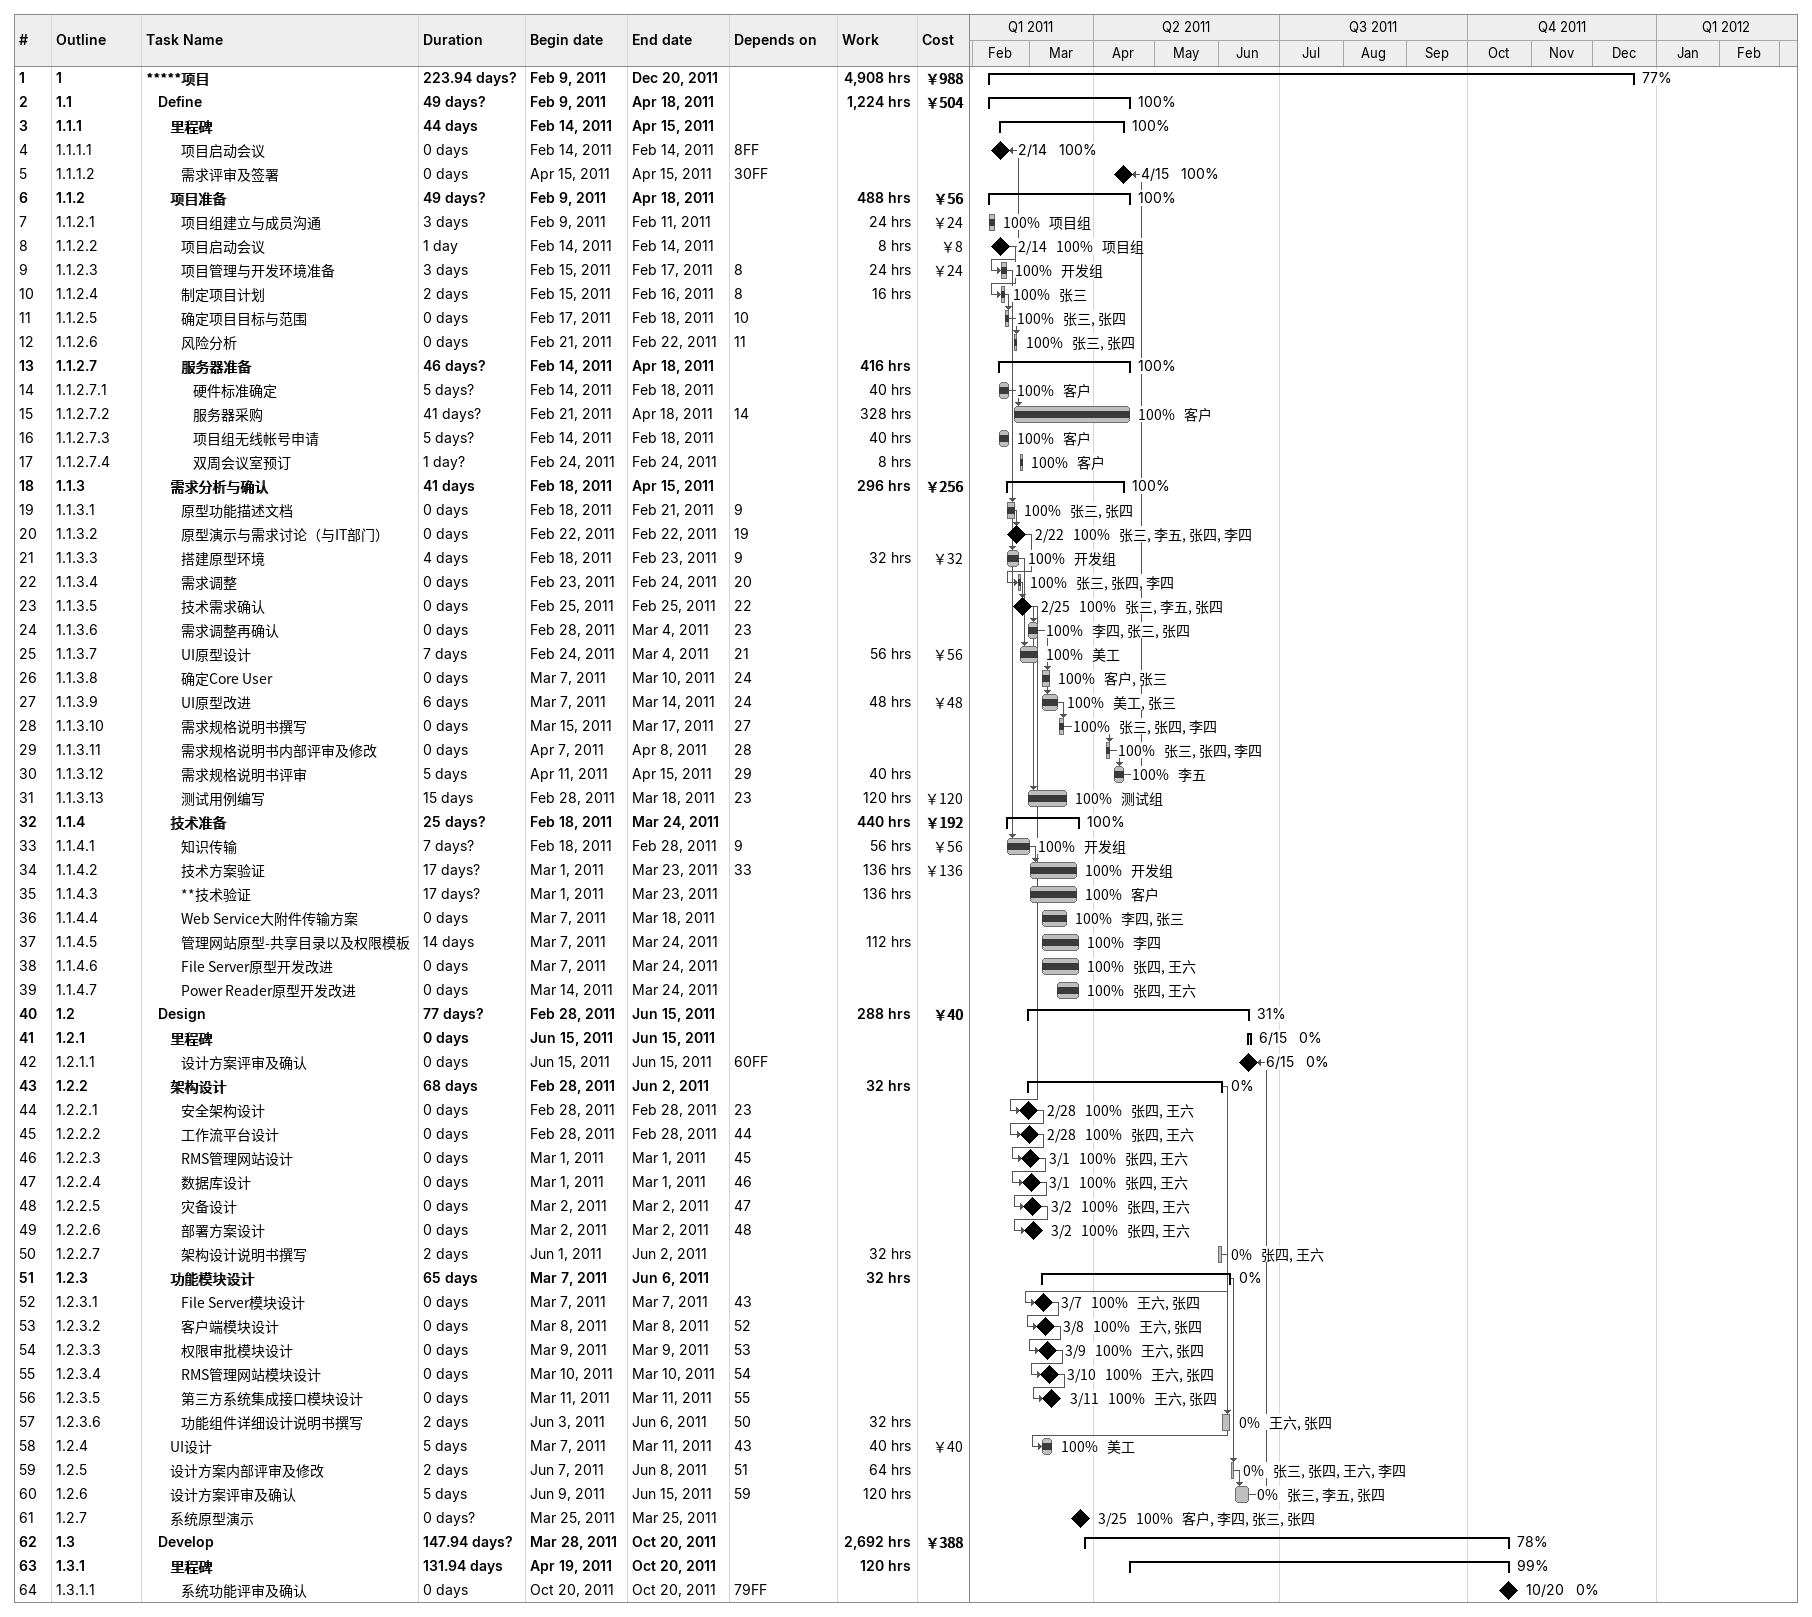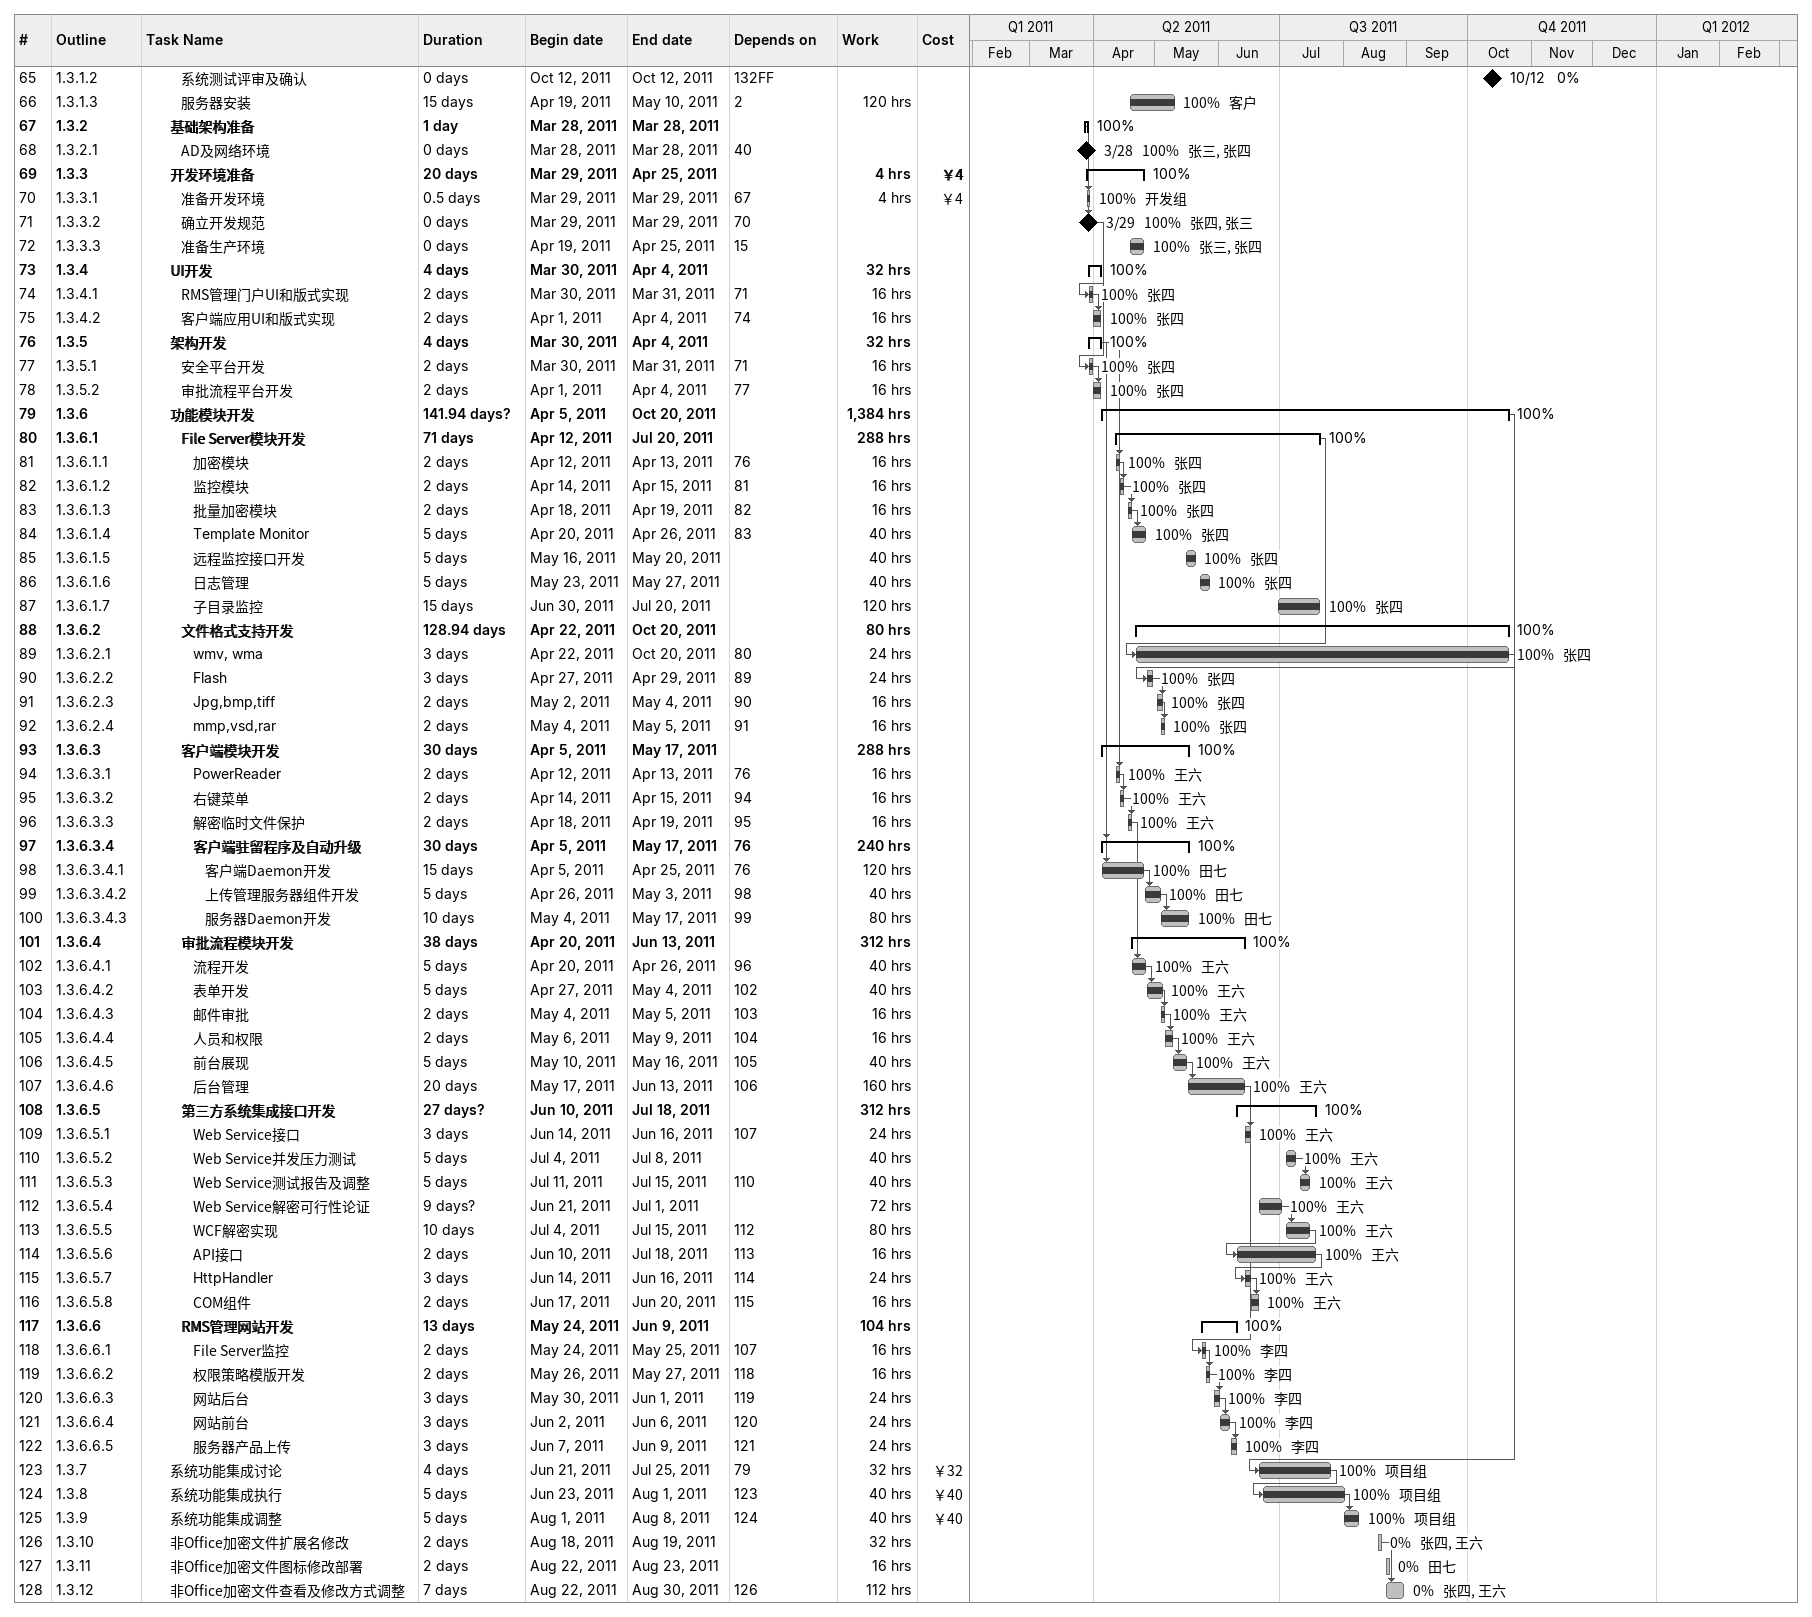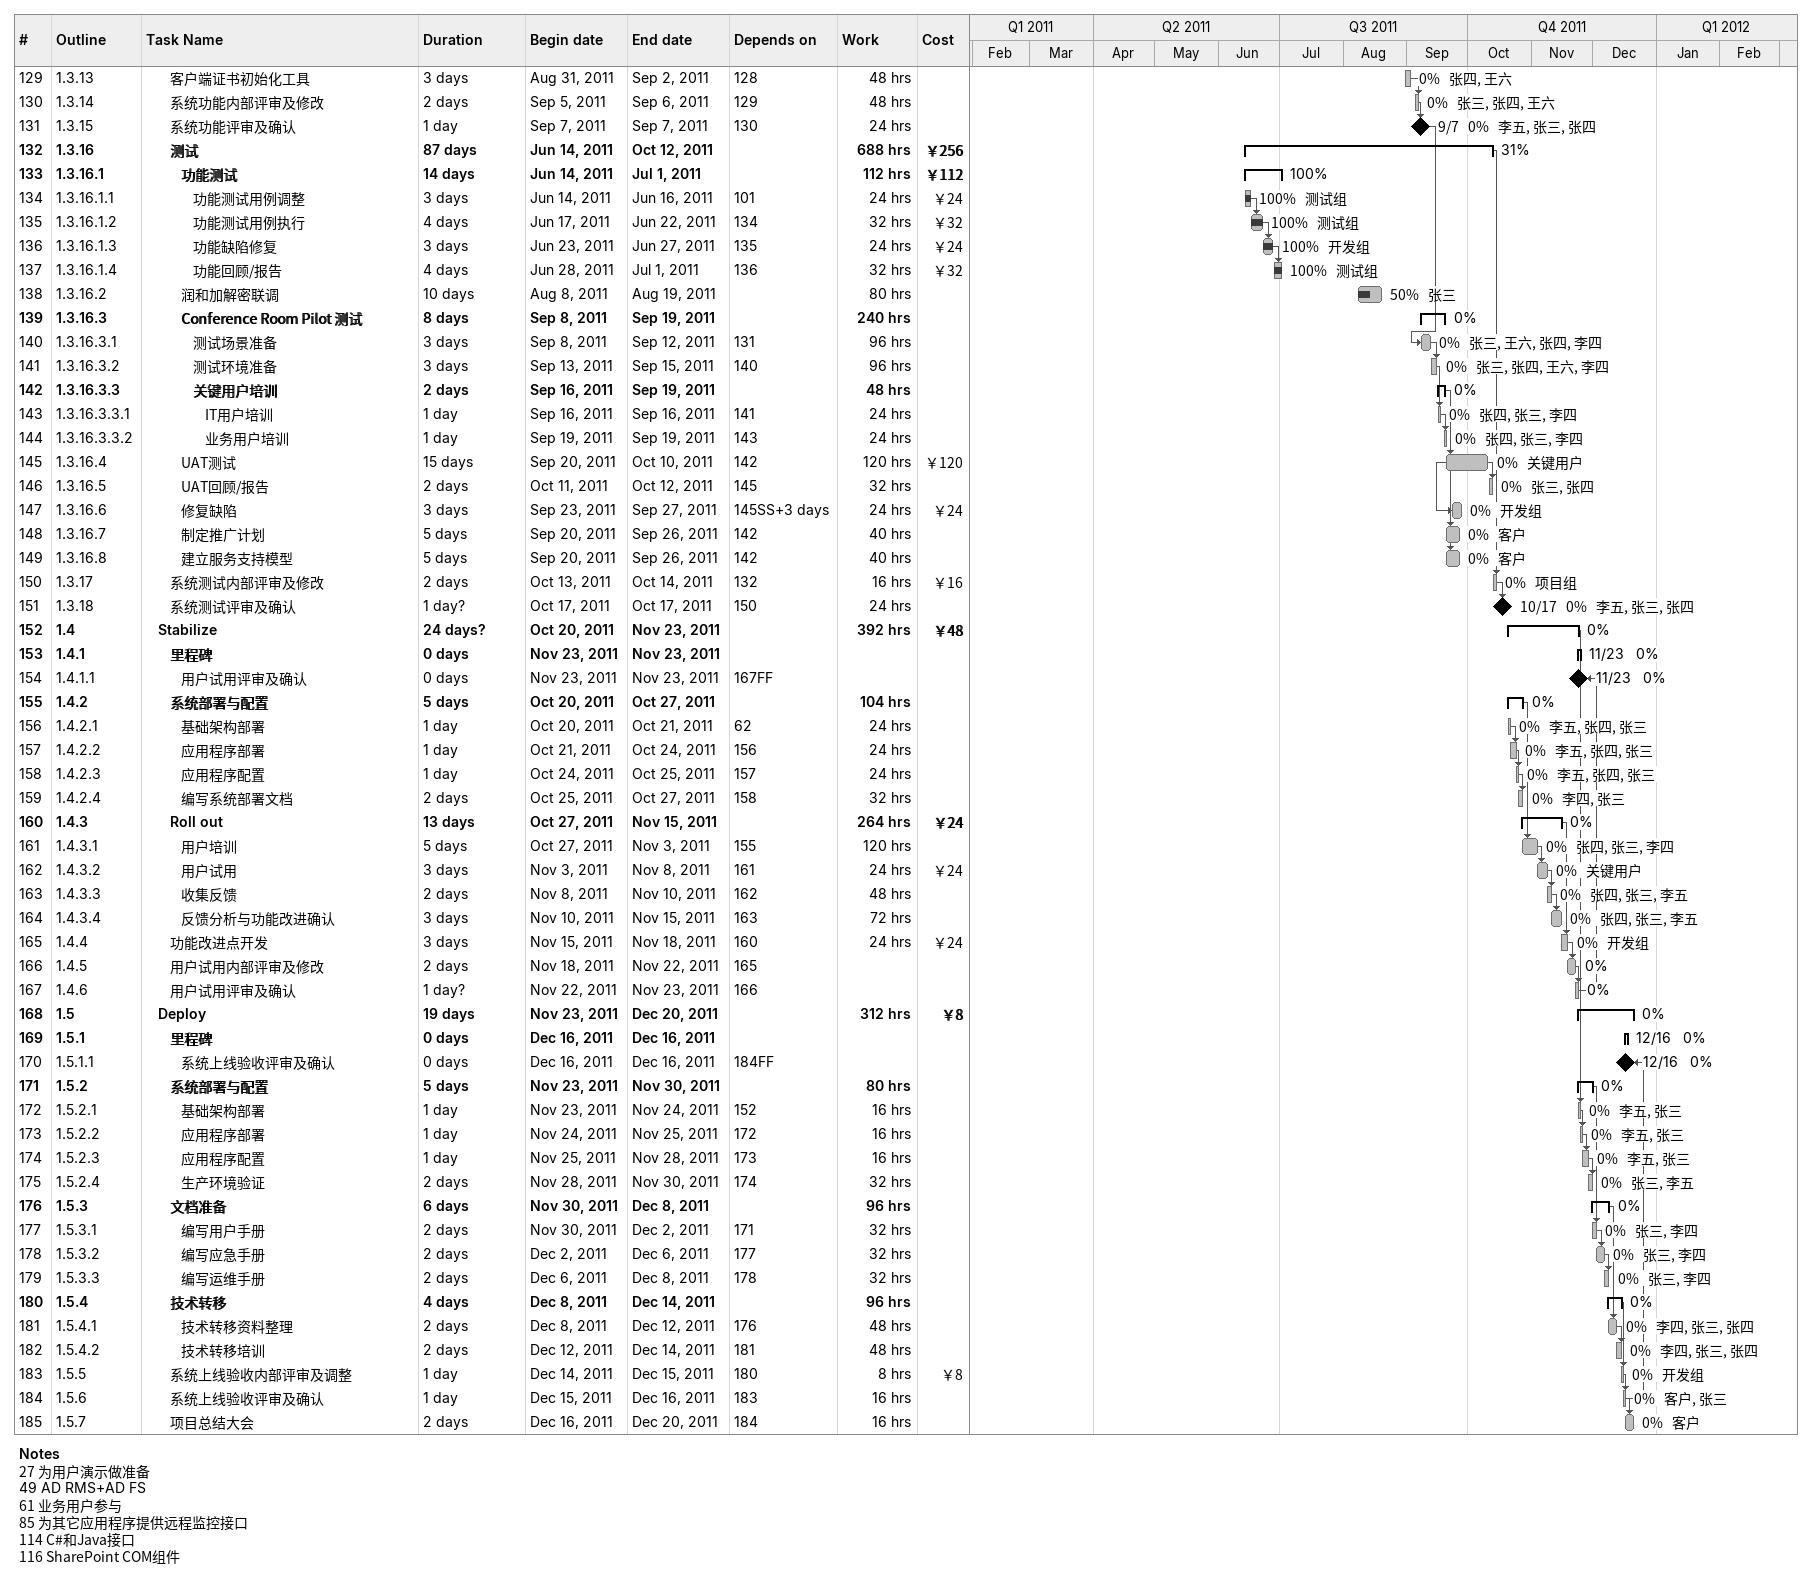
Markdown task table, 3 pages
| ID | WBS | Task | Duration | Start | Finish | Predecessors | Resources | % complete | Work (h) | Cost (￥) |
|---|---|---|---|---|---|---|---|---|---|---|
| 1 | 1 | *******项目** | 223.94d? | 2011-02-09 | 2011-12-20 |  |  | 77 | 4908 | 988 |
| 2 | 1.1 | **Define** | 49d? | 2011-02-09 | 2011-04-18 |  |  | 100 | 1224 | 504 |
| 3 | 1.1.1 | **里程碑** | 44d | 2011-02-14 | 2011-04-15 |  |  | 100 |  |  |
| 4 | 1.1.1.1 | 项目启动会议 | 0d | 2011-02-14 | 2011-02-14 | 8FF |  | 100 |  |  |
| 5 | 1.1.1.2 | 需求评审及签署 | 0d | 2011-04-15 | 2011-04-15 | 30FF |  | 100 |  |  |
| 6 | 1.1.2 | **项目准备** | 49d? | 2011-02-09 | 2011-04-18 |  |  | 100 | 488 | 56 |
| 7 | 1.1.2.1 | 项目组建立与成员沟通 | 3d | 2011-02-09 | 2011-02-11 |  | 项目组 | 100 | 24 | 24 |
| 8 | 1.1.2.2 | 项目启动会议 | 1d | 2011-02-14 | 2011-02-14 |  | 项目组 | 100 | 8 | 8 |
| 9 | 1.1.2.3 | 项目管理与开发环境准备 | 3d | 2011-02-15 | 2011-02-17 | 8 | 开发组 | 100 | 24 | 24 |
| 10 | 1.1.2.4 | 制定项目计划 | 2d | 2011-02-15 | 2011-02-16 | 8 | 张三 | 100 | 16 |  |
| 11 | 1.1.2.5 | 确定项目目标与范围 | 0d | 2011-02-17 | 2011-02-18 | 10 | 张三, 张四 | 100 |  |  |
| 12 | 1.1.2.6 | 风险分析 | 0d | 2011-02-21 | 2011-02-22 | 11 | 张三, 张四 | 100 |  |  |
| 13 | 1.1.2.7 | **服务器准备** | 46d? | 2011-02-14 | 2011-04-18 |  |  | 100 | 416 |  |
| 14 | 1.1.2.7.1 | 硬件标准确定 | 5d? | 2011-02-14 | 2011-02-18 |  | 客户 | 100 | 40 |  |
| 15 | 1.1.2.7.2 | 服务器采购 | 41d? | 2011-02-21 | 2011-04-18 | 14 | 客户 | 100 | 328 |  |
| 16 | 1.1.2.7.3 | 项目组无线帐号申请 | 5d? | 2011-02-14 | 2011-02-18 |  | 客户 | 100 | 40 |  |
| 17 | 1.1.2.7.4 | 双周会议室预订 | 1d? | 2011-02-24 | 2011-02-24 |  | 客户 | 100 | 8 |  |
| 18 | 1.1.3 | **需求分析与确认** | 41d | 2011-02-18 | 2011-04-15 |  |  | 100 | 296 | 256 |
| 19 | 1.1.3.1 | 原型功能描述文档 | 0d | 2011-02-18 | 2011-02-21 | 9 | 张三, 张四 | 100 |  |  |
| 20 | 1.1.3.2 | 原型演示与需求讨论（与IT部门） | 0d | 2011-02-22 | 2011-02-22 | 19 | 张三, 李五, 张四, 李四 | 100 |  |  |
| 21 | 1.1.3.3 | 搭建原型环境 | 4d | 2011-02-18 | 2011-02-23 | 9 | 开发组 | 100 | 32 | 32 |
| 22 | 1.1.3.4 | 需求调整 | 0d | 2011-02-23 | 2011-02-24 | 20 | 张三, 张四, 李四 | 100 |  |  |
| 23 | 1.1.3.5 | 技术需求确认 | 0d | 2011-02-25 | 2011-02-25 | 22 | 张三, 李五, 张四 | 100 |  |  |
| 24 | 1.1.3.6 | 需求调整再确认 | 0d | 2011-02-28 | 2011-03-04 | 23 | 李四, 张三, 张四 | 100 |  |  |
| 25 | 1.1.3.7 | UI原型设计 | 7d | 2011-02-24 | 2011-03-04 | 21 | 美工 | 100 | 56 | 56 |
| 26 | 1.1.3.8 | 确定Core User | 0d | 2011-03-07 | 2011-03-10 | 24 | 客户, 张三 | 100 |  |  |
| 27 | 1.1.3.9 | UI原型改进 | 6d | 2011-03-07 | 2011-03-14 | 24 | 美工, 张三 | 100 | 48 | 48 |
| 28 | 1.1.3.10 | 需求规格说明书撰写 | 0d | 2011-03-15 | 2011-03-17 | 27 | 张三, 张四, 李四 | 100 |  |  |
| 29 | 1.1.3.11 | 需求规格说明书内部评审及修改 | 0d | 2011-04-07 | 2011-04-08 | 28 | 张三, 张四, 李四 | 100 |  |  |
| 30 | 1.1.3.12 | 需求规格说明书评审 | 5d | 2011-04-11 | 2011-04-15 | 29 | 李五 | 100 | 40 |  |
| 31 | 1.1.3.13 | 测试用例编写 | 15d | 2011-02-28 | 2011-03-18 | 23 | 测试组 | 100 | 120 | 120 |
| 32 | 1.1.4 | **技术准备** | 25d? | 2011-02-18 | 2011-03-24 |  |  | 100 | 440 | 192 |
| 33 | 1.1.4.1 | 知识传输 | 7d? | 2011-02-18 | 2011-02-28 | 9 | 开发组 | 100 | 56 | 56 |
| 34 | 1.1.4.2 | 技术方案验证 | 17d? | 2011-03-01 | 2011-03-23 | 33 | 开发组 | 100 | 136 | 136 |
| 35 | 1.1.4.3 | **技术验证 | 17d? | 2011-03-01 | 2011-03-23 |  | 客户 | 100 | 136 |  |
| 36 | 1.1.4.4 | Web Service大附件传输方案 | 0d | 2011-03-07 | 2011-03-18 |  | 李四, 张三 | 100 |  |  |
| 37 | 1.1.4.5 | 管理网站原型-共享目录以及权限模板 | 14d | 2011-03-07 | 2011-03-24 |  | 李四 | 100 | 112 |  |
| 38 | 1.1.4.6 | File Server原型开发改进 | 0d | 2011-03-07 | 2011-03-24 |  | 张四, 王六 | 100 |  |  |
| 39 | 1.1.4.7 | Power Reader原型开发改进 | 0d | 2011-03-14 | 2011-03-24 |  | 张四, 王六 | 100 |  |  |
| 40 | 1.2 | **Design** | 77d? | 2011-02-28 | 2011-06-15 |  |  | 31 | 288 | 40 |
| 41 | 1.2.1 | **里程碑** | 0d | 2011-06-15 | 2011-06-15 |  |  | 0 |  |  |
| 42 | 1.2.1.1 | 设计方案评审及确认 | 0d | 2011-06-15 | 2011-06-15 | 60FF |  | 0 |  |  |
| 43 | 1.2.2 | **架构设计** | 68d | 2011-02-28 | 2011-06-02 |  |  | 0 | 32 |  |
| 44 | 1.2.2.1 | 安全架构设计 | 0d | 2011-02-28 | 2011-02-28 | 23 | 张四, 王六 | 100 |  |  |
| 45 | 1.2.2.2 | 工作流平台设计 | 0d | 2011-02-28 | 2011-02-28 | 44 | 张四, 王六 | 100 |  |  |
| 46 | 1.2.2.3 | RMS管理网站设计 | 0d | 2011-03-01 | 2011-03-01 | 45 | 张四, 王六 | 100 |  |  |
| 47 | 1.2.2.4 | 数据库设计 | 0d | 2011-03-01 | 2011-03-01 | 46 | 张四, 王六 | 100 |  |  |
| 48 | 1.2.2.5 | 灾备设计 | 0d | 2011-03-02 | 2011-03-02 | 47 | 张四, 王六 | 100 |  |  |
| 49 | 1.2.2.6 | 部署方案设计 | 0d | 2011-03-02 | 2011-03-02 | 48 | 张四, 王六 | 100 |  |  |
| 50 | 1.2.2.7 | 架构设计说明书撰写 | 2d | 2011-06-01 | 2011-06-02 |  | 张四, 王六 | 0 | 32 |  |
| 51 | 1.2.3 | **功能模块设计** | 65d | 2011-03-07 | 2011-06-06 |  |  | 0 | 32 |  |
| 52 | 1.2.3.1 | File Server模块设计 | 0d | 2011-03-07 | 2011-03-07 | 43 | 王六, 张四 | 100 |  |  |
| 53 | 1.2.3.2 | 客户端模块设计 | 0d | 2011-03-08 | 2011-03-08 | 52 | 王六, 张四 | 100 |  |  |
| 54 | 1.2.3.3 | 权限审批模块设计 | 0d | 2011-03-09 | 2011-03-09 | 53 | 王六, 张四 | 100 |  |  |
| 55 | 1.2.3.4 | RMS管理网站模块设计 | 0d | 2011-03-10 | 2011-03-10 | 54 | 王六, 张四 | 100 |  |  |
| 56 | 1.2.3.5 | 第三方系统集成接口模块设计 | 0d | 2011-03-11 | 2011-03-11 | 55 | 王六, 张四 | 100 |  |  |
| 57 | 1.2.3.6 | 功能组件详细设计说明书撰写 | 2d | 2011-06-03 | 2011-06-06 | 50 | 王六, 张四 | 0 | 32 |  |
| 58 | 1.2.4 | UI设计 | 5d | 2011-03-07 | 2011-03-11 | 43 | 美工 | 100 | 40 | 40 |
| 59 | 1.2.5 | 设计方案内部评审及修改 | 2d | 2011-06-07 | 2011-06-08 | 51 | 张三, 张四, 王六, 李四 | 0 | 64 |  |
| 60 | 1.2.6 | 设计方案评审及确认 | 5d | 2011-06-09 | 2011-06-15 | 59 | 张三, 李五, 张四 | 0 | 120 |  |
| 61 | 1.2.7 | 系统原型演示 | 0d? | 2011-03-25 | 2011-03-25 |  | 客户, 李四, 张三, 张四 | 100 |  |  |
| 62 | 1.3 | **Develop** | 147.94d? | 2011-03-28 | 2011-10-20 |  |  | 78 | 2692 | 388 |
| 63 | 1.3.1 | **里程碑** | 131.94d | 2011-04-19 | 2011-10-20 |  |  | 99 | 120 |  |
| 64 | 1.3.1.1 | 系统功能评审及确认 | 0d | 2011-10-20 | 2011-10-20 | 79FF |  | 0 |  |  |
| 65 | 1.3.1.2 | 系统测试评审及确认 | 0d | 2011-10-12 | 2011-10-12 | 132FF |  | 0 |  |  |
| 66 | 1.3.1.3 | 服务器安装 | 15d | 2011-04-19 | 2011-05-10 | 2 | 客户 | 100 | 120 |  |
| 67 | 1.3.2 | **基础架构准备** | 1d | 2011-03-28 | 2011-03-28 |  |  | 100 |  |  |
| 68 | 1.3.2.1 | AD及网络环境 | 0d | 2011-03-28 | 2011-03-28 | 40 | 张三, 张四 | 100 |  |  |
| 69 | 1.3.3 | **开发环境准备** | 20d | 2011-03-29 | 2011-04-25 |  |  | 100 | 4 | 4 |
| 70 | 1.3.3.1 | 准备开发环境 | 0.5d | 2011-03-29 | 2011-03-29 | 67 | 开发组 | 100 | 4 | 4 |
| 71 | 1.3.3.2 | 确立开发规范 | 0d | 2011-03-29 | 2011-03-29 | 70 | 张四, 张三 | 100 |  |  |
| 72 | 1.3.3.3 | 准备生产环境 | 0d | 2011-04-19 | 2011-04-25 | 15 | 张三, 张四 | 100 |  |  |
| 73 | 1.3.4 | **UI开发** | 4d | 2011-03-30 | 2011-04-04 |  |  | 100 | 32 |  |
| 74 | 1.3.4.1 | RMS管理门户UI和版式实现 | 2d | 2011-03-30 | 2011-03-31 | 71 | 张四 | 100 | 16 |  |
| 75 | 1.3.4.2 | 客户端应用UI和版式实现 | 2d | 2011-04-01 | 2011-04-04 | 74 | 张四 | 100 | 16 |  |
| 76 | 1.3.5 | **架构开发** | 4d | 2011-03-30 | 2011-04-04 |  |  | 100 | 32 |  |
| 77 | 1.3.5.1 | 安全平台开发 | 2d | 2011-03-30 | 2011-03-31 | 71 | 张四 | 100 | 16 |  |
| 78 | 1.3.5.2 | 审批流程平台开发 | 2d | 2011-04-01 | 2011-04-04 | 77 | 张四 | 100 | 16 |  |
| 79 | 1.3.6 | **功能模块开发** | 141.94d? | 2011-04-05 | 2011-10-20 |  |  | 100 | 1384 |  |
| 80 | 1.3.6.1 | **File Server模块开发** | 71d | 2011-04-12 | 2011-07-20 |  |  | 100 | 288 |  |
| 81 | 1.3.6.1.1 | 加密模块 | 2d | 2011-04-12 | 2011-04-13 | 76 | 张四 | 100 | 16 |  |
| 82 | 1.3.6.1.2 | 监控模块 | 2d | 2011-04-14 | 2011-04-15 | 81 | 张四 | 100 | 16 |  |
| 83 | 1.3.6.1.3 | 批量加密模块 | 2d | 2011-04-18 | 2011-04-19 | 82 | 张四 | 100 | 16 |  |
| 84 | 1.3.6.1.4 | Template Monitor | 5d | 2011-04-20 | 2011-04-26 | 83 | 张四 | 100 | 40 |  |
| 85 | 1.3.6.1.5 | 远程监控接口开发 | 5d | 2011-05-16 | 2011-05-20 |  | 张四 | 100 | 40 |  |
| 86 | 1.3.6.1.6 | 日志管理 | 5d | 2011-05-23 | 2011-05-27 |  | 张四 | 100 | 40 |  |
| 87 | 1.3.6.1.7 | 子目录监控 | 15d | 2011-06-30 | 2011-07-20 |  | 张四 | 100 | 120 |  |
| 88 | 1.3.6.2 | **文件格式支持开发** | 128.94d | 2011-04-22 | 2011-10-20 |  |  | 100 | 80 |  |
| 89 | 1.3.6.2.1 | wmv, wma | 3d | 2011-04-22 | 2011-10-20 | 80 | 张四 | 100 | 24 |  |
| 90 | 1.3.6.2.2 | Flash | 3d | 2011-04-27 | 2011-04-29 | 89 | 张四 | 100 | 24 |  |
| 91 | 1.3.6.2.3 | Jpg,bmp,tiff | 2d | 2011-05-02 | 2011-05-04 | 90 | 张四 | 100 | 16 |  |
| 92 | 1.3.6.2.4 | mmp,vsd,rar | 2d | 2011-05-04 | 2011-05-05 | 91 | 张四 | 100 | 16 |  |
| 93 | 1.3.6.3 | **客户端模块开发** | 30d | 2011-04-05 | 2011-05-17 |  |  | 100 | 288 |  |
| 94 | 1.3.6.3.1 | PowerReader | 2d | 2011-04-12 | 2011-04-13 | 76 | 王六 | 100 | 16 |  |
| 95 | 1.3.6.3.2 | 右键菜单 | 2d | 2011-04-14 | 2011-04-15 | 94 | 王六 | 100 | 16 |  |
| 96 | 1.3.6.3.3 | 解密临时文件保护 | 2d | 2011-04-18 | 2011-04-19 | 95 | 王六 | 100 | 16 |  |
| 97 | 1.3.6.3.4 | **客户端驻留程序及自动升级** | 30d | 2011-04-05 | 2011-05-17 | 76 |  | 100 | 240 |  |
| 98 | 1.3.6.3.4.1 | 客户端Daemon开发 | 15d | 2011-04-05 | 2011-04-25 | 76 | 田七 | 100 | 120 |  |
| 99 | 1.3.6.3.4.2 | 上传管理服务器组件开发 | 5d | 2011-04-26 | 2011-05-03 | 98 | 田七 | 100 | 40 |  |
| 100 | 1.3.6.3.4.3 | 服务器Daemon开发 | 10d | 2011-05-04 | 2011-05-17 | 99 | 田七 | 100 | 80 |  |
| 101 | 1.3.6.4 | **审批流程模块开发** | 38d | 2011-04-20 | 2011-06-13 |  |  | 100 | 312 |  |
| 102 | 1.3.6.4.1 | 流程开发 | 5d | 2011-04-20 | 2011-04-26 | 96 | 王六 | 100 | 40 |  |
| 103 | 1.3.6.4.2 | 表单开发 | 5d | 2011-04-27 | 2011-05-04 | 102 | 王六 | 100 | 40 |  |
| 104 | 1.3.6.4.3 | 邮件审批 | 2d | 2011-05-04 | 2011-05-05 | 103 | 王六 | 100 | 16 |  |
| 105 | 1.3.6.4.4 | 人员和权限 | 2d | 2011-05-06 | 2011-05-09 | 104 | 王六 | 100 | 16 |  |
| 106 | 1.3.6.4.5 | 前台展现 | 5d | 2011-05-10 | 2011-05-16 | 105 | 王六 | 100 | 40 |  |
| 107 | 1.3.6.4.6 | 后台管理 | 20d | 2011-05-17 | 2011-06-13 | 106 | 王六 | 100 | 160 |  |
| 108 | 1.3.6.5 | **第三方系统集成接口开发** | 27d? | 2011-06-10 | 2011-07-18 |  |  | 100 | 312 |  |
| 109 | 1.3.6.5.1 | Web Service接口 | 3d | 2011-06-14 | 2011-06-16 | 107 | 王六 | 100 | 24 |  |
| 110 | 1.3.6.5.2 | Web Service并发压力测试 | 5d | 2011-07-04 | 2011-07-08 |  | 王六 | 100 | 40 |  |
| 111 | 1.3.6.5.3 | Web Service测试报告及调整 | 5d | 2011-07-11 | 2011-07-15 | 110 | 王六 | 100 | 40 |  |
| 112 | 1.3.6.5.4 | Web Service解密可行性论证 | 9d? | 2011-06-21 | 2011-07-01 |  | 王六 | 100 | 72 |  |
| 113 | 1.3.6.5.5 | WCF解密实现 | 10d | 2011-07-04 | 2011-07-15 | 112 | 王六 | 100 | 80 |  |
| 114 | 1.3.6.5.6 | API接口 | 2d | 2011-06-10 | 2011-07-18 | 113 | 王六 | 100 | 16 |  |
| 115 | 1.3.6.5.7 | HttpHandler | 3d | 2011-06-14 | 2011-06-16 | 114 | 王六 | 100 | 24 |  |
| 116 | 1.3.6.5.8 | COM组件 | 2d | 2011-06-17 | 2011-06-20 | 115 | 王六 | 100 | 16 |  |
| 117 | 1.3.6.6 | **RMS管理网站开发** | 13d | 2011-05-24 | 2011-06-09 |  |  | 100 | 104 |  |
| 118 | 1.3.6.6.1 | File Server监控 | 2d | 2011-05-24 | 2011-05-25 | 107 | 李四 | 100 | 16 |  |
| 119 | 1.3.6.6.2 | 权限策略模版开发 | 2d | 2011-05-26 | 2011-05-27 | 118 | 李四 | 100 | 16 |  |
| 120 | 1.3.6.6.3 | 网站后台 | 3d | 2011-05-30 | 2011-06-01 | 119 | 李四 | 100 | 24 |  |
| 121 | 1.3.6.6.4 | 网站前台 | 3d | 2011-06-02 | 2011-06-06 | 120 | 李四 | 100 | 24 |  |
| 122 | 1.3.6.6.5 | 服务器产品上传 | 3d | 2011-06-07 | 2011-06-09 | 121 | 李四 | 100 | 24 |  |
| 123 | 1.3.7 | 系统功能集成讨论 | 4d | 2011-06-21 | 2011-07-25 | 79 | 项目组 | 100 | 32 | 32 |
| 124 | 1.3.8 | 系统功能集成执行 | 5d | 2011-06-23 | 2011-08-01 | 123 | 项目组 | 100 | 40 | 40 |
| 125 | 1.3.9 | 系统功能集成调整 | 5d | 2011-08-01 | 2011-08-08 | 124 | 项目组 | 100 | 40 | 40 |
| 126 | 1.3.10 | 非Office加密文件扩展名修改 | 2d | 2011-08-18 | 2011-08-19 |  | 张四, 王六 | 0 | 32 |  |
| 127 | 1.3.11 | 非Office加密文件图标修改部署 | 2d | 2011-08-22 | 2011-08-23 |  | 田七 | 0 | 16 |  |
| 128 | 1.3.12 | 非Office加密文件查看及修改方式调整 | 7d | 2011-08-22 | 2011-08-30 | 126 | 张四, 王六 | 0 | 112 |  |
| 129 | 1.3.13 | 客户端证书初始化工具 | 3d | 2011-08-31 | 2011-09-02 | 128 | 张四, 王六 | 0 | 48 |  |
| 130 | 1.3.14 | 系统功能内部评审及修改 | 2d | 2011-09-05 | 2011-09-06 | 129 | 张三, 张四, 王六 | 0 | 48 |  |
| 131 | 1.3.15 | 系统功能评审及确认 | 1d | 2011-09-07 | 2011-09-07 | 130 | 李五, 张三, 张四 | 0 | 24 |  |
| 132 | 1.3.16 | **测试** | 87d | 2011-06-14 | 2011-10-12 |  |  | 31 | 688 | 256 |
| 133 | 1.3.16.1 | **功能测试** | 14d | 2011-06-14 | 2011-07-01 |  |  | 100 | 112 | 112 |
| 134 | 1.3.16.1.1 | 功能测试用例调整 | 3d | 2011-06-14 | 2011-06-16 | 101 | 测试组 | 100 | 24 | 24 |
| 135 | 1.3.16.1.2 | 功能测试用例执行 | 4d | 2011-06-17 | 2011-06-22 | 134 | 测试组 | 100 | 32 | 32 |
| 136 | 1.3.16.1.3 | 功能缺陷修复 | 3d | 2011-06-23 | 2011-06-27 | 135 | 开发组 | 100 | 24 | 24 |
| 137 | 1.3.16.1.4 | 功能回顾/报告 | 4d | 2011-06-28 | 2011-07-01 | 136 | 测试组 | 100 | 32 | 32 |
| 138 | 1.3.16.2 | 润和加解密联调 | 10d | 2011-08-08 | 2011-08-19 |  | 张三 | 50 | 80 |  |
| 139 | 1.3.16.3 | **Conference Room Pilot 测试** | 8d | 2011-09-08 | 2011-09-19 |  |  | 0 | 240 |  |
| 140 | 1.3.16.3.1 | 测试场景准备 | 3d | 2011-09-08 | 2011-09-12 | 131 | 张三, 王六, 张四, 李四 | 0 | 96 |  |
| 141 | 1.3.16.3.2 | 测试环境准备 | 3d | 2011-09-13 | 2011-09-15 | 140 | 张三, 张四, 王六, 李四 | 0 | 96 |  |
| 142 | 1.3.16.3.3 | **关键用户培训** | 2d | 2011-09-16 | 2011-09-19 |  |  | 0 | 48 |  |
| 143 | 1.3.16.3.3.1 | IT用户培训 | 1d | 2011-09-16 | 2011-09-16 | 141 | 张四, 张三, 李四 | 0 | 24 |  |
| 144 | 1.3.16.3.3.2 | 业务用户培训 | 1d | 2011-09-19 | 2011-09-19 | 143 | 张四, 张三, 李四 | 0 | 24 |  |
| 145 | 1.3.16.4 | UAT测试 | 15d | 2011-09-20 | 2011-10-10 | 142 | 关键用户 | 0 | 120 | 120 |
| 146 | 1.3.16.5 | UAT回顾/报告 | 2d | 2011-10-11 | 2011-10-12 | 145 | 张三, 张四 | 0 | 32 |  |
| 147 | 1.3.16.6 | 修复缺陷 | 3d | 2011-09-23 | 2011-09-27 | 145SS+3d | 开发组 | 0 | 24 | 24 |
| 148 | 1.3.16.7 | 制定推广计划 | 5d | 2011-09-20 | 2011-09-26 | 142 | 客户 | 0 | 40 |  |
| 149 | 1.3.16.8 | 建立服务支持模型 | 5d | 2011-09-20 | 2011-09-26 | 142 | 客户 | 0 | 40 |  |
| 150 | 1.3.17 | 系统测试内部评审及修改 | 2d | 2011-10-13 | 2011-10-14 | 132 | 项目组 | 0 | 16 | 16 |
| 151 | 1.3.18 | 系统测试评审及确认 | 1d? | 2011-10-17 | 2011-10-17 | 150 | 李五, 张三, 张四 | 0 | 24 |  |
| 152 | 1.4 | **Stabilize** | 24d? | 2011-10-20 | 2011-11-23 |  |  | 0 | 392 | 48 |
| 153 | 1.4.1 | **里程碑** | 0d | 2011-11-23 | 2011-11-23 |  |  | 0 |  |  |
| 154 | 1.4.1.1 | 用户试用评审及确认 | 0d | 2011-11-23 | 2011-11-23 | 167FF |  | 0 |  |  |
| 155 | 1.4.2 | **系统部署与配置** | 5d | 2011-10-20 | 2011-10-27 |  |  | 0 | 104 |  |
| 156 | 1.4.2.1 | 基础架构部署 | 1d | 2011-10-20 | 2011-10-21 | 62 | 李五, 张四, 张三 | 0 | 24 |  |
| 157 | 1.4.2.2 | 应用程序部署 | 1d | 2011-10-21 | 2011-10-24 | 156 | 李五, 张四, 张三 | 0 | 24 |  |
| 158 | 1.4.2.3 | 应用程序配置 | 1d | 2011-10-24 | 2011-10-25 | 157 | 李五, 张四, 张三 | 0 | 24 |  |
| 159 | 1.4.2.4 | 编写系统部署文档 | 2d | 2011-10-25 | 2011-10-27 | 158 | 李四, 张三 | 0 | 32 |  |
| 160 | 1.4.3 | **Roll out** | 13d | 2011-10-27 | 2011-11-15 |  |  | 0 | 264 | 24 |
| 161 | 1.4.3.1 | 用户培训 | 5d | 2011-10-27 | 2011-11-03 | 155 | 张四, 张三, 李四 | 0 | 120 |  |
| 162 | 1.4.3.2 | 用户试用 | 3d | 2011-11-03 | 2011-11-08 | 161 | 关键用户 | 0 | 24 | 24 |
| 163 | 1.4.3.3 | 收集反馈 | 2d | 2011-11-08 | 2011-11-10 | 162 | 张四, 张三, 李五 | 0 | 48 |  |
| 164 | 1.4.3.4 | 反馈分析与功能改进确认 | 3d | 2011-11-10 | 2011-11-15 | 163 | 张四, 张三, 李五 | 0 | 72 |  |
| 165 | 1.4.4 | 功能改进点开发 | 3d | 2011-11-15 | 2011-11-18 | 160 | 开发组 | 0 | 24 | 24 |
| 166 | 1.4.5 | 用户试用内部评审及修改 | 2d | 2011-11-18 | 2011-11-22 | 165 |  | 0 |  |  |
| 167 | 1.4.6 | 用户试用评审及确认 | 1d? | 2011-11-22 | 2011-11-23 | 166 |  | 0 |  |  |
| 168 | 1.5 | **Deploy** | 19d | 2011-11-23 | 2011-12-20 |  |  | 0 | 312 | 8 |
| 169 | 1.5.1 | **里程碑** | 0d | 2011-12-16 | 2011-12-16 |  |  | 0 |  |  |
| 170 | 1.5.1.1 | 系统上线验收评审及确认 | 0d | 2011-12-16 | 2011-12-16 | 184FF |  | 0 |  |  |
| 171 | 1.5.2 | **系统部署与配置** | 5d | 2011-11-23 | 2011-11-30 |  |  | 0 | 80 |  |
| 172 | 1.5.2.1 | 基础架构部署 | 1d | 2011-11-23 | 2011-11-24 | 152 | 李五, 张三 | 0 | 16 |  |
| 173 | 1.5.2.2 | 应用程序部署 | 1d | 2011-11-24 | 2011-11-25 | 172 | 李五, 张三 | 0 | 16 |  |
| 174 | 1.5.2.3 | 应用程序配置 | 1d | 2011-11-25 | 2011-11-28 | 173 | 李五, 张三 | 0 | 16 |  |
| 175 | 1.5.2.4 | 生产环境验证 | 2d | 2011-11-28 | 2011-11-30 | 174 | 张三, 李五 | 0 | 32 |  |
| 176 | 1.5.3 | **文档准备** | 6d | 2011-11-30 | 2011-12-08 |  |  | 0 | 96 |  |
| 177 | 1.5.3.1 | 编写用户手册 | 2d | 2011-11-30 | 2011-12-02 | 171 | 张三, 李四 | 0 | 32 |  |
| 178 | 1.5.3.2 | 编写应急手册 | 2d | 2011-12-02 | 2011-12-06 | 177 | 张三, 李四 | 0 | 32 |  |
| 179 | 1.5.3.3 | 编写运维手册 | 2d | 2011-12-06 | 2011-12-08 | 178 | 张三, 李四 | 0 | 32 |  |
| 180 | 1.5.4 | **技术转移** | 4d | 2011-12-08 | 2011-12-14 |  |  | 0 | 96 |  |
| 181 | 1.5.4.1 | 技术转移资料整理 | 2d | 2011-12-08 | 2011-12-12 | 176 | 李四, 张三, 张四 | 0 | 48 |  |
| 182 | 1.5.4.2 | 技术转移培训 | 2d | 2011-12-12 | 2011-12-14 | 181 | 李四, 张三, 张四 | 0 | 48 |  |
| 183 | 1.5.5 | 系统上线验收内部评审及调整 | 1d | 2011-12-14 | 2011-12-15 | 180 | 开发组 | 0 | 8 | 8 |
| 184 | 1.5.6 | 系统上线验收评审及确认 | 1d | 2011-12-15 | 2011-12-16 | 183 | 客户, 张三 | 0 | 16 |  |
| 185 | 1.5.7 | 项目总结大会 | 2d | 2011-12-16 | 2011-12-20 | 184 | 客户 | 0 | 16 |  |

Notes
- 27: 为用户演示做准备
- 49: AD RMS+AD FS
- 61: 业务用户参与
- 85: 为其它应用程序提供远程监控接口
- 114: C#和Java接口
- 116: SharePoint COM组件
